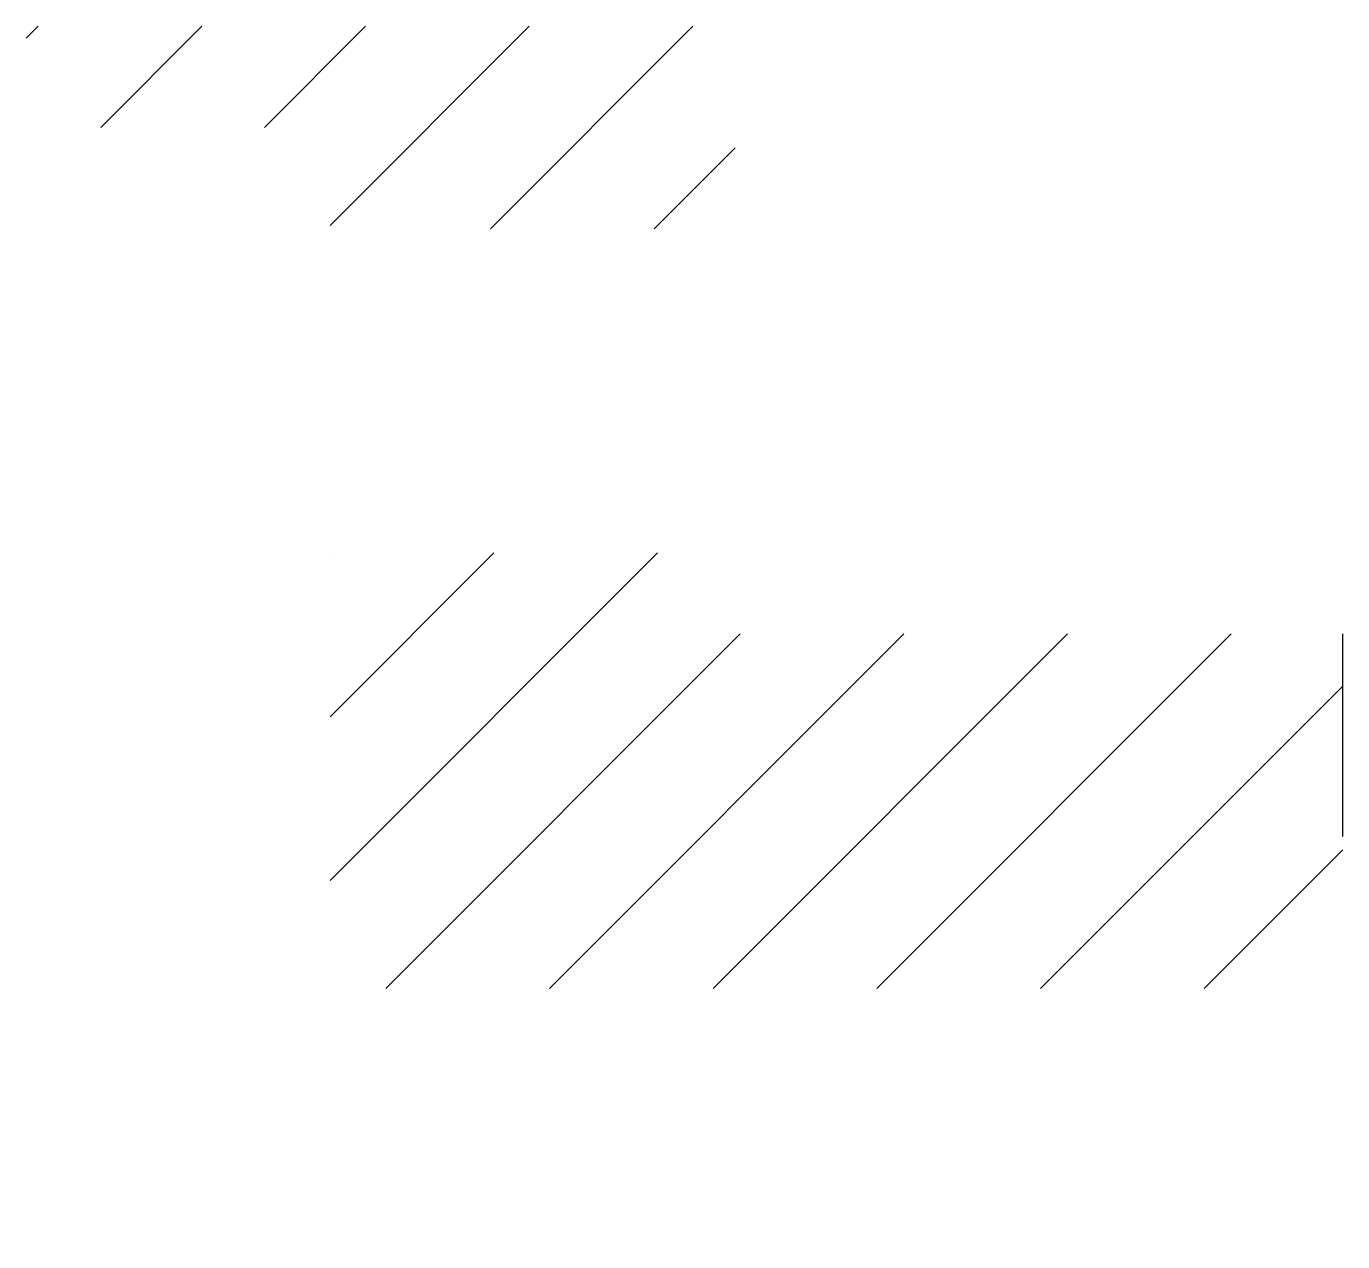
# Model space of a CAD drawing. Header units: millimetres. Extents: x -172.6 to -107.6, y -347.6 to -287.6.
import ezdxf

# ---------------------------------------------------------------- set-up
doc = ezdxf.new("R2010")
doc.units = ezdxf.units.MM
doc.layers.add('Drawing', color=7, linetype='Continuous', lineweight=30)

msp = doc.modelspace()

# ---------------------------------------------------------------- hatches: boundary and pattern name
at = {"layer": 'Drawing'}
h = msp.add_hatch(dxfattribs=at)
h.set_pattern_fill('ANSI31', scale=1.8)
h.set_pattern_definition([(45, (-157.6007, -313.6134), (-4.0411, 4.0411), [])])
h.paths.add_polyline_path([(-137.601, -317.613), (-137.601, -313.613), (-157.601, -313.613), (-157.601, -335.113), (-107.601, -335.113), (-107.601, -327.613), (-107.601, -317.613)])
h.paths.add_polyline_path([(-137.601, -297.613), (-137.601, -287.613), (-172.601, -287.613), (-172.601, -292.613), (-157.601, -292.613), (-157.601, -297.613)])
at = {"layer": 'Drawing', "extrusion": (-6.76432e-16, 1, 0)}
h = msp.add_hatch(dxfattribs=at)
h.set_pattern_fill('ANSI31', color=256, scale=1.3)
h.set_pattern_definition([(45, (-172.6007, -372.6134), (-2.918583, 2.918583), [])])
h.paths.add_polyline_path([(157.601, 148.078), (137.601, 148.078), (137.601, 144.078), (107.601, 144.078), (107.601, 126.578), (157.601, 126.578)])
h.paths.add_polyline_path([(157.601, 169.078), (172.601, 169.078), (172.601, 174.078), (137.601, 174.078), (137.601, 164.078), (157.601, 164.078)])

# ---------------------------------------------------------------- linework, layer by layer
at = {"layer": 'Drawing'}
msp.add_line((-107.601, -327.613, 114.078), (-107.601, -317.613, 114.078), dxfattribs=at)

doc.saveas('drawing.dxf')
